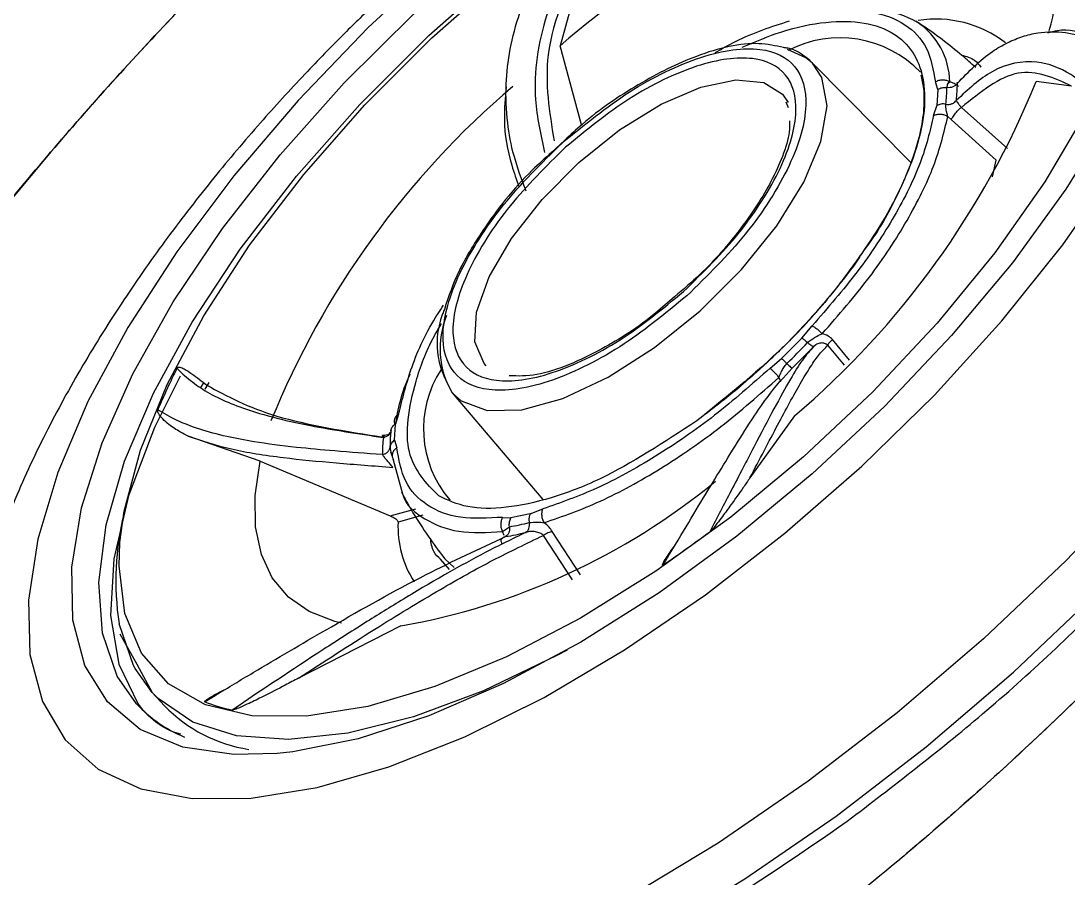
# Model space of a CAD drawing. Extents: x 956 to 1028, y 499 to 635.
# Drawn here: x 1009.71 to 1010.784, y 525.699 to 526.579 of the extents above; entities that cross this region are included whole.
import ezdxf

# ---------------------------------------------------------------- set-up
doc = ezdxf.new("R2010")
doc.units = 0
doc.header["$MEASUREMENT"] = 0
for name, color, linetype in [('1', 4, 'Continuous'), ('BDIM_CYAN', 4, 'Continuous'), ('DIM', 3, 'Continuous')]:
    doc.layers.add(name, color=color, linetype=linetype)

# ---------------------------------------------------------------- blocks, each defined once
blk = doc.blocks.new('MINI 2IN')
at = {"layer": 'BDIM_CYAN', "color": 3}
for p, q in [((-0.0102, -0.3457), (0.0663, -0.3294)), ((-0.0906, -0.3502), (-0.0918, -0.3775)), ((-0.0832, -0.3498), (-0.0843, -0.3764)), ((0.262, -0.3725), (0.2534, -0.4249)), ((0.2715, -0.3743), (0.2628, -0.428)), ((-0.072, -0.3856), (-0.0749, -0.3851)), ((-0.0239, -0.3809), (-0.0251, -0.3857)), ((-0.3256, -0.391), (-0.34, -0.4011)), ((-0.4483, -0.4052), (-0.4245, -0.4331)), ((-0.3566, -0.4019), (-0.3566, -0.402)), ((-0.3499, -0.465), (-0.3566, -0.402)), ((-0.34, -0.4011), (-0.3336, -0.4624)), ((-0.0695, -0.3996), (-0.0858, -0.402)), ((-0.0695, -0.3996), (-0.0401, -0.3981)), ((-0.0248, -0.3988), (-0.0401, -0.3981)), ((0.2578, -0.4536), (0.245, -0.4487)), ((-0.2735, -0.4586), (-0.2673, -0.6014)), ((0.2337, -0.5991), (0.2386, -0.4558)), ((0.2578, -0.4536), (0.2753, -0.4638)), ((0.2911, -0.4591), (0.2826, -0.4581)), ((0.2927, -0.455), (0.2911, -0.4591)), ((0.2956, -0.4541), (0.2957, -0.4542)), ((0.4336, -0.4577), (0.5473, -0.4884)), ((-0.3336, -0.4624), (-0.3333, -0.4675)), ((0.2813, -0.4699), (0.2753, -0.4638)), ((0.3576, -0.467), (0.3573, -0.4809)), ((-0.3443, -0.495), (-0.3324, -0.4833)), ((-0.3232, -0.478), (-0.3324, -0.4833)), ((-0.3443, -0.495), (-0.3478, -0.5023)), ((0.3404, -0.5266), (0.364, -0.5383)), ((0.3657, -0.5486), (0.3412, -0.5362)), ((0.3246, -0.5891), (0.3411, -0.5568)), ((0.4268, -0.6799), (0.3657, -0.5486)), ((0.6682, -0.5784), (0.6681, -0.5597)), ((0.6605, -0.6105), (0.6682, -0.5786)), ((0.6682, -0.5784), (0.6648, -0.6085)), ((-0.2203, -0.5904), (-0.2183, -0.5843)), ((0.3103, -0.603), (0.3138, -0.5958)), ((0.3227, -0.5931), (0.3211, -0.5965)), ((0.3228, -0.5931), (0.3221, -0.5934)), ((0.3103, -0.603), (0.2984, -0.6147)), ((0.6523, -0.6452), (0.6605, -0.6105)), ((0.2891, -0.62), (0.2984, -0.6147)), ((0.4268, -0.6799), (0.4641, -0.7484)), ((-0.0495, -0.7137), (-0.0876, -0.7884)), ((-0.0262, -0.7136), (-0.0078, -0.7134)), ((0.4114, -0.7751), (0.419, -0.7728)), ((0.421, -0.7765), (0.4154, -0.7783)), ((-0.1754, -0.8441), (-0.0876, -0.7884))]:
    blk.add_line(p, q, dxfattribs=at)
at = {"layer": 'BDIM_CYAN', "color": 3, "flags": 128}
for points in [[(0.2342, -0.0129), (0.118, -0.0035), (0, 0), (-0.1183, -0.0026), (-0.2352, -0.0111), (-0.349, -0.0256), (-0.4581, -0.0457), (-0.5611, -0.0713), (-0.6565, -0.1018), (-0.7428, -0.137), (-0.819, -0.1763), (-0.8743, -0.212)], [(0.9804, -0.4477), (0.9816, -0.4211), (0.9731, -0.3703), (0.9508, -0.3203), (0.9148, -0.2719), (0.8658, -0.2257), (0.8044, -0.1824), (0.7314, -0.1426), (0.6479, -0.1067), (0.5551, -0.0755), (0.4543, -0.0492), (0.3468, -0.0282), (0.2342, -0.0129)], [(-0.9763, -0.5737), (-0.986, -0.5543), (-1.0013, -0.5045), (-1.0027, -0.4542), (-0.9902, -0.4042), (-0.9642, -0.355), (-0.9248, -0.3075), (-0.8727, -0.2623), (-0.8086, -0.22), (-0.7334, -0.1812), (-0.6481, -0.1465), (-0.554, -0.1163), (-0.4523, -0.0911), (-0.3445, -0.0713), (-0.2322, -0.057), (-0.1168, -0.0485), (0, -0.046), (0.1165, -0.0494), (0.2311, -0.0587)], [(0.2311, -0.0587), (0.3423, -0.0738), (0.4484, -0.0945), (0.548, -0.1205), (0.6396, -0.1514), (0.722, -0.1867), (0.794, -0.2261), (0.8547, -0.2688), (0.9031, -0.3144), (0.9386, -0.3622), (0.9606, -0.4115), (0.969, -0.4617), (0.9634, -0.5119), (0.9442, -0.5616), (0.9406, -0.568)], [(0.1808, -0.2711), (0.0779, -0.2631), (-0.0267, -0.261), (-0.1311, -0.265), (-0.2335, -0.2749), (-0.332, -0.2906), (-0.4249, -0.3118)], [(-0.0592, -0.9356), (0.0455, -0.9346), (0.1491, -0.9276), (0.2498, -0.9148), (0.3457, -0.8963), (0.4351, -0.8725), (0.5165, -0.8438), (0.5883, -0.8107), (0.6494, -0.7739), (0.6986, -0.7339), (0.735, -0.6915), (0.7579, -0.6474), (0.7671, -0.6025), (0.7623, -0.5574), (0.7435, -0.5132), (0.7112, -0.4704), (0.666, -0.4299), (0.6085, -0.3925), (0.5399, -0.3587), (0.4613, -0.3291), (0.3742, -0.3044), (0.2801, -0.285), (0.1808, -0.2711)], [(-0.5787, -0.4062), (-0.5335, -0.3843), (-0.4575, -0.3552), (-0.373, -0.3309), (-0.2816, -0.3118), (-0.185, -0.2984), (-0.0851, -0.2909), (0.0161, -0.2895), (0.1166, -0.2941), (0.2146, -0.3047), (0.308, -0.3211), (0.3952, -0.3429), (0.4743, -0.3698), (0.5439, -0.4012), (0.6025, -0.4365), (0.6154, -0.4459)], [(-0.4416, -0.3754), (-0.362, -0.3509), (-0.275, -0.3315), (-0.1825, -0.3178), (-0.0865, -0.31), (0.011, -0.3083), (0.1079, -0.3128), (0.2021, -0.3233), (0.2917, -0.3395), (0.3747, -0.3613), (0.4494, -0.388), (0.5141, -0.4192), (0.5676, -0.4541), (0.6085, -0.492), (0.6362, -0.5322), (0.6499, -0.5737), (0.6494, -0.6157), (0.6347, -0.6573), (0.6061, -0.6975), (0.5892, -0.7147)], [(0.324, -0.3246), (0.3355, -0.3274), (0.4155, -0.3513), (0.4867, -0.3798), (0.5477, -0.4125), (0.5972, -0.4486), (0.6342, -0.4874), (0.6579, -0.5281), (0.6679, -0.5699), (0.6682, -0.5784)], [(0.6154, -0.4459), (0.6491, -0.475), (0.6827, -0.516), (0.7028, -0.5586), (0.7088, -0.6021), (0.7007, -0.6455), (0.6786, -0.6881), (0.643, -0.729), (0.5946, -0.7675), (0.5342, -0.8027), (0.4632, -0.834), (0.3827, -0.8608), (0.2946, -0.8825), (0.2003, -0.8988), (0.1018, -0.9092), (0.0011, -0.9137), (-0.1001, -0.9121), (-0.1996, -0.9045)], [(0.3535, -0.4838), (0.3538, -0.4784), (0.3527, -0.4651)], [(0.2337, -0.5991), (0.2325, -0.587), (0.2194, -0.5616), (0.1926, -0.5385), (0.1535, -0.5188), (0.1046, -0.5037), (0.0486, -0.4942), (-0.0111, -0.4907), (-0.0712, -0.4934), (-0.1282, -0.5023), (-0.1786, -0.5168), (-0.2197, -0.536), (-0.249, -0.5589), (-0.2647, -0.584), (-0.2673, -0.6014)], [(0.4765, -0.5006), (0.4806, -0.5066), (0.4932, -0.5316), (0.499, -0.5571), (0.498, -0.5827), (0.4901, -0.6081), (0.4755, -0.633), (0.4543, -0.6571), (0.4268, -0.6799)], [(0.4288, -0.7997), (0.4836, -0.7781), (0.5505, -0.7442), (0.6052, -0.7065), (0.6468, -0.6659), (0.6742, -0.6231), (0.6869, -0.5792), (0.6875, -0.5719)], [(0.6879, -0.5806), (0.6835, -0.6151), (0.6651, -0.6577), (0.6329, -0.6988), (0.5875, -0.7376), (0.5298, -0.7732), (0.4609, -0.805), (0.3823, -0.8323), (0.2956, -0.8545), (0.2025, -0.8713), (0.105, -0.8821), (0.0049, -0.8869), (-0.0955, -0.8856), (-0.1944, -0.8781), (-0.2896, -0.8646), (-0.3793, -0.8453), (-0.4616, -0.8208), (-0.5349, -0.7914), (-0.5976, -0.7578), (-0.6485, -0.7207), (-0.6866, -0.6808), (-0.711, -0.6389), (-0.7212, -0.5959), (-0.7216, -0.5871)], [(-0.223, -0.5985), (-0.223, -0.597), (-0.2215, -0.5882)], [(-0.2673, -0.6014), (-0.2661, -0.61), (-0.2578, -0.6288)], [(0.1894, -0.5965), (0.1894, -0.5995), (0.1812, -0.6224), (0.1595, -0.6437), (0.1257, -0.6619), (0.0823, -0.6757), (0.0321, -0.6843), (-0.0214, -0.687), (-0.0746, -0.6837), (-0.1239, -0.6745), (-0.1659, -0.6601), (-0.1977, -0.6416), (-0.2171, -0.62), (-0.223, -0.5985)], [(0.6648, -0.6085), (0.6639, -0.612), (0.6461, -0.6534)], [(0.5892, -0.7147), (0.5643, -0.7356), (0.51, -0.7707), (0.4446, -0.8021), (0.3693, -0.8291), (0.2858, -0.8511), (0.1958, -0.8677), (0.1013, -0.8784), (0.0043, -0.8832), (-0.0932, -0.8818), (-0.189, -0.8743)]]:
    blk.add_lwpolyline(points, dxfattribs=at)
at = {"layer": 'BDIM_CYAN', "color": 3}
for centre, radius, start, end in [((-0.0007, -1.7166), 1.4069, 82.1214, 84.5063), ((-0.0392, -1.2344), 0.8891, 88.1322, 115.6833), ((0.0602, -1.0495), 0.6998, 57.7508, 87.181), ((-0.0142, -1.2357), 0.8525, 91.838, 93.9301), ((-0.0142, -1.216), 0.8256, 91.838, 93.9301), ((0.1386, -0.6837), 0.2677, 57.4654, 61.8992), ((0.1437, -0.6862), 0.2764, 57.4654, 61.8992), ((-0.4109, -0.5678), 0.1202, 119.306, 225.4849), ((0.5164, -0.5645), 0.1518, 1.8135, 39.1893), ((-0.2482, -0.5914), 0.1561, 131.136, 137.6268), ((-0.2409, -0.5919), 0.1511, 131.136, 137.6268), ((0.2916, -0.4655), 0.1027, 314.8561, 350.7483), ((-0.313, -0.4633), 0.1167, 190.1277, 236.7176), ((-0.3028, -0.542), 0.0746, 138.5277, 194.1301), ((0.477, -0.6117), 0.1753, 25.9015, 35.466), ((-0.2287, -0.517), 0.1144, 181.5651, 255.5203), ((0.1975, -0.5164), 0.112, 284.8336, 358.1142), ((0.5471, -0.5823), 0.1408, 0.716, 25.1961), ((-0.2627, -0.5213), 0.119, 199.0793, 238.3342), ((0.1467, -0.5816), 0.0888, 295.3042, 348.6126), ((0.2102, -0.5022), 0.1465, 312.8315, 317.6849), ((0.2141, -0.4953), 0.1561, 311.1369, 317.6263), ((0.198, -0.4893), 0.1642, 311.2498, 312.894), ((0.3995, -0.4895), 0.2961, 304.0794, 326.3967), ((-0.0787, -0.0343), 0.7541, 240.5589, 269.3221), ((0.0054, 0.0984), 0.8891, 268.1322, 295.6833), ((0.1644, -0.1307), 0.7257, 291.1104, 294.819)]:
    blk.add_arc(centre, radius, start, end, dxfattribs=at)
for points, knots in [([(0.2291, -0.0014), (0.1705, 0.0035), (0.0498, 0.0137), (-0.1076, 0.0106), (-0.235, 0.0007), (-0.3634, -0.0154), (-0.5171, -0.046), (-0.6528, -0.0897), (-0.7475, -0.1305), (-0.788, -0.1531), (-0.8083, -0.1644)], [0, 0, 0, 0, 0.1532463, 0.3156719, 0.4003608, 0.4850674, 0.6578359, 0.8306045, 0.9152934, 1, 1, 1, 1]), ([(0.7121, -0.1268), (0.7106, -0.1259), (0.6898, -0.1137), (0.6376, -0.0943), (0.5388, -0.0591), (0.4034, -0.0247), (0.2861, -0.009), (0.2291, -0.0014)], [0, 0, 0, 0, 0.01298, 0.185306, 0.357668, 0.688173, 1, 1, 1, 1]), ([(-0.0726, -0.3852), (-0.067, -0.3846), (-0.0561, -0.3835), (-0.032, -0.3765), (-0.0003, -0.3656), (0.0409, -0.3505), (0.0863, -0.3337), (0.1189, -0.3217), (0.134, -0.3161)], [0, 0, 0, 0, 0.154219, 0.301464, 0.47799, 0.661716, 0.843633, 1, 1, 1, 1]), ([(0.0663, -0.3294), (0.0702, -0.3285), (0.0807, -0.326), (0.0966, -0.3225), (0.1117, -0.3193), (0.1228, -0.3174), (0.1296, -0.316), (0.1336, -0.3161), (0.134, -0.3161)], [0, 0, 0, 0, 0.191782, 0.518998, 0.728969, 0.85611, 0.98384, 1, 1, 1, 1]), ([(0.0663, -0.3294), (0.0464, -0.3367), (0.0069, -0.3511), (-0.0317, -0.3648), (-0.0567, -0.3722), (-0.0725, -0.3759), (-0.0804, -0.3762), (-0.0843, -0.3764)], [0, 0, 0, 0, 0.284599, 0.565427, 0.713522, 0.857932, 1, 1, 1, 1]), ([(0.1922, -0.323), (0.1914, -0.3232), (0.1894, -0.3238), (0.1832, -0.3257), (0.1641, -0.3315), (0.1216, -0.3444), (0.0583, -0.3631), (-0.0027, -0.3802), (-0.0294, -0.3826), (-0.0415, -0.3836)], [0, 0, 0, 0, 0.007324, 0.019564, 0.058649, 0.192116, 0.441769, 0.746986, 1, 1, 1, 1]), ([(0.1922, -0.323), (0.1923, -0.323), (0.1925, -0.323), (0.1928, -0.3231), (0.193, -0.3232), (0.193, -0.3234), (0.1927, -0.3238), (0.1904, -0.3249), (0.183, -0.327), (0.1757, -0.3285), (0.1708, -0.3295)], [0, 0, 0, 0, 0.011819, 0.023754, 0.034559, 0.046367, 0.066558, 0.129614, 0.419573, 1, 1, 1, 1]), ([(-0.4593, -0.3835), (-0.4593, -0.3839), (-0.4593, -0.385), (-0.4593, -0.3884), (-0.4588, -0.3988), (-0.4552, -0.4212), (-0.4395, -0.4514), (-0.4035, -0.4743), (-0.3673, -0.474), (-0.3508, -0.4739)], [0, 0, 0, 0, 0.007325, 0.019566, 0.05865, 0.192116, 0.441769, 0.746986, 1, 1, 1, 1]), ([(-0.0918, -0.3775), (-0.0909, -0.3775), (-0.0892, -0.3775), (-0.087, -0.3773), (-0.0852, -0.3769), (-0.0846, -0.3766), (-0.0843, -0.3764)], [0, 0, 0, 0, 0.245337, 0.5, 0.754663, 1, 1, 1, 1]), ([(-0.0918, -0.3775), (-0.0917, -0.3794), (-0.0915, -0.3836), (-0.0893, -0.3871), (-0.0881, -0.389)], [0, 0, 0, 0, 0.459104, 1, 1, 1, 1]), ([(-0.0843, -0.3764), (-0.0842, -0.3771), (-0.0841, -0.3784), (-0.083, -0.3807), (-0.0807, -0.3832), (-0.0769, -0.385), (-0.074, -0.3852), (-0.0726, -0.3852)], [0, 0, 0, 0, 0.111418, 0.230072, 0.482003, 0.743082, 1, 1, 1, 1]), ([(-0.0251, -0.3857), (-0.0271, -0.3866), (-0.0305, -0.3882), (-0.0357, -0.3903), (-0.039, -0.3906), (-0.0407, -0.3907)], [0, 0, 0, 0, 0.40286, 0.687897, 1, 1, 1, 1]), ([(0.2535, -0.4372), (0.235, -0.4293), (0.1979, -0.4135), (0.1287, -0.3972), (0.0535, -0.3868), (0.0011, -0.3861), (-0.0251, -0.3857)], [0, 0, 0, 0, 0.25, 0.5, 0.75, 1, 1, 1, 1]), ([(-0.0881, -0.389), (-0.1135, -0.392), (-0.1642, -0.398), (-0.2321, -0.4158), (-0.2912, -0.4387), (-0.3192, -0.4579), (-0.3333, -0.4675)], [0, 0, 0, 0, 0.25, 0.5, 0.75, 1, 1, 1, 1]), ([(-0.0708, -0.3923), (-0.0738, -0.3921), (-0.0798, -0.3919), (-0.0853, -0.3899), (-0.0881, -0.389)], [0, 0, 0, 0, 0.490746, 1, 1, 1, 1]), ([(-0.3635, -0.4862), (-0.3802, -0.4872), (-0.4037, -0.4886), (-0.4297, -0.4827), (-0.4455, -0.477), (-0.4637, -0.4671), (-0.4815, -0.451), (-0.4957, -0.4281), (-0.5004, -0.4103), (-0.5026, -0.4018)], [0, 0, 0, 0, 0.229238, 0.322198, 0.414546, 0.50635, 0.67863, 0.847274, 1, 1, 1, 1]), ([(-0.4483, -0.4052), (-0.4405, -0.4235), (-0.4248, -0.4606), (-0.375, -0.4635), (-0.3499, -0.465)], [0, 0, 0, 0, 0.495173, 1, 1, 1, 1]), ([(-0.3232, -0.478), (-0.3098, -0.4688), (-0.2826, -0.4502), (-0.2253, -0.4279), (-0.1592, -0.4107), (-0.1101, -0.4049), (-0.0858, -0.402)], [0, 0, 0, 0, 0.2470114, 0.5, 0.7529886, 1, 1, 1, 1]), ([(-0.1734, -0.4228), (-0.1571, -0.4193), (-0.1206, -0.4113), (-0.0387, -0.403), (0.0255, -0.4068), (0.0673, -0.4093)], [0, 0, 0, 0, 0.220848, 0.4935038, 1, 1, 1, 1]), ([(-0.1734, -0.4227), (-0.1716, -0.4222), (-0.1576, -0.4184), (-0.1319, -0.4142), (-0.1007, -0.4098), (-0.0771, -0.4076), (-0.06, -0.4064), (-0.0477, -0.4058), (-0.0341, -0.4053), (-0.0245, -0.4052), (-0.0177, -0.4051)], [0, 0, 0, 0, 0.040062, 0.30443, 0.501937, 0.645566, 0.748575, 0.821934, 0.873992, 1, 1, 1, 1]), ([(-0.0248, -0.3988), (0.0002, -0.3992), (0.051, -0.3998), (0.1241, -0.4099), (0.1914, -0.4258), (0.2272, -0.4411), (0.245, -0.4487)], [0, 0, 0, 0, 0.247011, 0.5, 0.752989, 1, 1, 1, 1]), ([(-0.0177, -0.4051), (-0.0096, -0.4052), (0.0058, -0.4053), (0.0309, -0.4063), (0.0477, -0.4077), (0.0572, -0.4086)], [0, 0, 0, 0, 0.321146, 0.61203, 1, 1, 1, 1]), ([(0.0673, -0.4093), (0.1069, -0.4156), (0.1678, -0.4252), (0.2328, -0.4508), (0.2735, -0.4745), (0.3029, -0.5014), (0.3111, -0.5207), (0.3151, -0.5302)], [0, 0, 0, 0, 0.3148498, 0.4843389, 0.6574249, 0.8305108, 1, 1, 1, 1]), ([(-0.2249, -0.662), (-0.2387, -0.6572), (-0.2702, -0.646), (-0.3075, -0.6235), (-0.3363, -0.5967), (-0.3557, -0.5599), (-0.3486, -0.5132), (-0.3021, -0.4705), (-0.2428, -0.4426), (-0.2032, -0.4286), (-0.1778, -0.4237), (-0.1734, -0.4228)], [0, 0, 0, 0, 0.081146, 0.185521, 0.289897, 0.392103, 0.581966, 0.771829, 0.874035, 0.978411, 1, 1, 1, 1]), ([(-0.3414, -0.5176), (-0.3392, -0.5136), (-0.334, -0.5042), (-0.3191, -0.488), (-0.2957, -0.4697), (-0.2618, -0.4509), (-0.2195, -0.4342), (-0.1873, -0.4262), (-0.1734, -0.4227)], [0, 0, 0, 0, 0.112803, 0.270618, 0.415988, 0.619279, 0.835157, 1, 1, 1, 1]), ([(0.2534, -0.4249), (0.2531, -0.4267), (0.2524, -0.4307), (0.2531, -0.435), (0.2535, -0.4372)], [0, 0, 0, 0, 0.459354, 1, 1, 1, 1]), ([(0.2534, -0.4249), (0.254, -0.4252), (0.2552, -0.426), (0.2577, -0.4269), (0.2603, -0.4276), (0.262, -0.4278), (0.2628, -0.428)], [0, 0, 0, 0, 0.245337, 0.5, 0.754663, 1, 1, 1, 1]), ([(0.5473, -0.4884), (0.5168, -0.4835), (0.4609, -0.4744), (0.3832, -0.4595), (0.3183, -0.4447), (0.2811, -0.4335), (0.2628, -0.428)], [0, 0, 0, 0, 0.317509, 0.5834805, 0.7948327, 1, 1, 1, 1]), ([(0.2628, -0.428), (0.2629, -0.4286), (0.263, -0.43), (0.2641, -0.4329), (0.2663, -0.4364), (0.2698, -0.4401), (0.2725, -0.4416), (0.2739, -0.4424)], [0, 0, 0, 0, 0.111469, 0.230184, 0.482261, 0.743373, 1, 1, 1, 1]), ([(-0.4977, -0.4304), (-0.4917, -0.4405), (-0.484, -0.4534), (-0.4697, -0.4605), (-0.4666, -0.4621)], [0, 0, 0, 0, 0.785149, 1, 1, 1, 1]), ([(0.2647, -0.4476), (0.2625, -0.446), (0.2586, -0.4432), (0.2551, -0.439), (0.2535, -0.4372)], [0, 0, 0, 0, 0.571403, 1, 1, 1, 1]), ([(0.2739, -0.4424), (0.2887, -0.4467), (0.3172, -0.4551), (0.364, -0.4662), (0.4111, -0.476), (0.4602, -0.485), (0.5307, -0.4969), (0.583, -0.5046), (0.6198, -0.51)], [0, 0, 0, 0, 0.135552, 0.260798, 0.405842, 0.535564, 0.673856, 1, 1, 1, 1]), ([(0.2923, -0.4532), (0.2932, -0.4536), (0.2949, -0.4543), (0.2971, -0.4543), (0.2984, -0.4537), (0.2991, -0.4529), (0.2996, -0.4518), (0.2997, -0.451), (0.2998, -0.4506)], [0, 0, 0, 0, 0.277554, 0.532524, 0.651828, 0.767234, 0.882133, 1, 1, 1, 1]), ([(0.2826, -0.4581), (0.2833, -0.4572), (0.2847, -0.4554), (0.2874, -0.4537), (0.29, -0.4529), (0.2916, -0.4531), (0.2923, -0.4532)], [0, 0, 0, 0, 0.266689, 0.531115, 0.778754, 1, 1, 1, 1]), ([(0.3411, -0.5568), (0.3412, -0.5566), (0.347, -0.5453), (0.3427, -0.5222), (0.3279, -0.489), (0.3034, -0.469), (0.2911, -0.4591)], [0, 0, 0, 0, 0.0073413, 0.3382277, 0.6691139, 1, 1, 1, 1]), ([(0.6347, -0.5351), (0.6339, -0.535), (0.6319, -0.5346), (0.6257, -0.5334), (0.6061, -0.5296), (0.56, -0.5205), (0.481, -0.5039), (0.384, -0.4819), (0.3209, -0.4621), (0.2923, -0.4532)], [0, 0, 0, 0, 0.007325, 0.019566, 0.058651, 0.192116, 0.441769, 0.746986, 1, 1, 1, 1]), ([(-0.3508, -0.4739), (-0.3507, -0.4735), (-0.3504, -0.4727), (-0.3501, -0.4709), (-0.35, -0.4692), (-0.3499, -0.4678), (-0.3499, -0.4663), (-0.3499, -0.4654), (-0.3499, -0.465)], [0, 0, 0, 0, 0.277558, 0.532524, 0.651825, 0.767232, 0.882131, 1, 1, 1, 1]), ([(-0.3336, -0.4624), (-0.334, -0.4626), (-0.3349, -0.4631), (-0.3367, -0.4637), (-0.339, -0.4643), (-0.3416, -0.4648), (-0.3442, -0.4651), (-0.3465, -0.4652), (-0.3485, -0.4652), (-0.3494, -0.465), (-0.3499, -0.465)], [0, 0, 0, 0, 0.112211, 0.235183, 0.366441, 0.502102, 0.637431, 0.767756, 0.88937, 1, 1, 1, 1]), ([(-0.3333, -0.4675), (-0.3338, -0.4684), (-0.3345, -0.4695), (-0.3355, -0.4716), (-0.3367, -0.4737), (-0.3384, -0.4762), (-0.3397, -0.4775), (-0.3403, -0.4781)], [0, 0, 0, 0, 0.224307, 0.303573, 0.473827, 0.745729, 1, 1, 1, 1]), ([(0.2813, -0.4699), (0.293, -0.4794), (0.3166, -0.4986), (0.3324, -0.531), (0.3335, -0.5641), (0.3203, -0.5853), (0.3138, -0.5958)], [0, 0, 0, 0, 0.247011, 0.5, 0.752989, 1, 1, 1, 1]), ([(-0.386, -0.5047), (-0.3888, -0.5004), (-0.3936, -0.493), (-0.3927, -0.4854), (-0.3923, -0.4823)], [0, 0, 0, 0, 0.583848, 1, 1, 1, 1]), ([(-0.3622, -0.4829), (-0.3618, -0.4847), (-0.361, -0.4886), (-0.3595, -0.4912), (-0.3587, -0.4926)], [0, 0, 0, 0, 0.459352, 1, 1, 1, 1]), ([(-0.3403, -0.4781), (-0.3411, -0.4772), (-0.3426, -0.4755), (-0.3455, -0.474), (-0.3484, -0.4734), (-0.3501, -0.4737), (-0.3508, -0.4739)], [0, 0, 0, 0, 0.266689, 0.531115, 0.778754, 1, 1, 1, 1]), ([(-0.3403, -0.4781), (-0.3398, -0.4788), (-0.3387, -0.4801), (-0.3367, -0.4816), (-0.3345, -0.4828), (-0.3331, -0.4831), (-0.3324, -0.4833)], [0, 0, 0, 0, 0.257259, 0.51339, 0.762603, 1, 1, 1, 1]), ([(0.3408, -0.5586), (0.3424, -0.552), (0.3487, -0.5267), (0.3516, -0.501), (0.3537, -0.4821)], [0, 0, 0, 0, 0.260465, 1, 1, 1, 1]), ([(0.3573, -0.4809), (0.3576, -0.4843), (0.3584, -0.4922), (0.3533, -0.4997), (0.3505, -0.5039)], [0, 0, 0, 0, 0.446283, 1, 1, 1, 1]), ([(-0.3883, -0.4855), (-0.3876, -0.4917), (-0.3851, -0.515), (-0.3804, -0.5408), (-0.3753, -0.5598), (-0.3747, -0.5619)], [0, 0, 0, 0, 0.242973, 0.91555, 1, 1, 1, 1]), ([(-0.3639, -0.4862), (-0.3639, -0.4865), (-0.3637, -0.4872), (-0.3636, -0.4866), (-0.3635, -0.4862)], [0, 0, 0, 0, 0.436642, 1, 1, 1, 1]), ([(-0.3525, -0.4901), (-0.3538, -0.491), (-0.3559, -0.4927), (-0.3579, -0.4926), (-0.3587, -0.4926)], [0, 0, 0, 0, 0.571404, 1, 1, 1, 1]), ([(0.5473, -0.4884), (0.5522, -0.4897), (0.5657, -0.4932), (0.5841, -0.4981), (0.6003, -0.5028), (0.6099, -0.5058), (0.6154, -0.5077), (0.6181, -0.5089), (0.6194, -0.5096), (0.6197, -0.5099), (0.6198, -0.51)], [0, 0, 0, 0, 0.191797, 0.519572, 0.729704, 0.856737, 0.930022, 0.970712, 0.992634, 1, 1, 1, 1]), ([(-0.3153, -0.6282), (-0.327, -0.6187), (-0.3506, -0.5994), (-0.3664, -0.567), (-0.3675, -0.5339), (-0.3543, -0.5127), (-0.3478, -0.5023)], [0, 0, 0, 0, 0.247012, 0.5, 0.752988, 1, 1, 1, 1]), ([(-0.022, -0.7133), (-0.0515, -0.7117), (-0.0968, -0.7094), (-0.1508, -0.6965), (-0.1876, -0.6832), (-0.2173, -0.6668), (-0.2444, -0.6431), (-0.2571, -0.6108), (-0.241, -0.5786), (-0.2114, -0.5552), (-0.1801, -0.5392), (-0.1419, -0.5264), (-0.0865, -0.5141), (-0.041, -0.5123), (-0.0114, -0.5112)], [0, 0, 0, 0, 0.119728, 0.18418, 0.25, 0.31582, 0.380272, 0.5, 0.619728, 0.68418, 0.75, 0.81582, 0.880272, 1, 1, 1, 1]), ([(-0.0114, -0.5112), (0.018, -0.5127), (0.0633, -0.515), (0.1174, -0.528), (0.1542, -0.5412), (0.1839, -0.5576), (0.211, -0.5813), (0.2237, -0.6136), (0.2076, -0.6458), (0.178, -0.6692), (0.1467, -0.6852), (0.1084, -0.698), (0.0531, -0.7103), (0.0076, -0.7121), (-0.022, -0.7133)], [0, 0, 0, 0, 0.119728, 0.18418, 0.25, 0.31582, 0.380272, 0.5, 0.619728, 0.68418, 0.75, 0.81582, 0.880272, 1, 1, 1, 1]), ([(-0.0117, -0.5167), (-0.0397, -0.5178), (-0.0827, -0.5195), (-0.135, -0.5311), (-0.1712, -0.5432), (-0.2008, -0.5584), (-0.2288, -0.5804), (-0.244, -0.6109), (-0.232, -0.6414), (-0.2063, -0.6638), (-0.1783, -0.6793), (-0.1435, -0.6919), (-0.0924, -0.7041), (-0.0496, -0.7063), (-0.0217, -0.7077)], [0, 0, 0, 0, 0.119728, 0.18418, 0.25, 0.31582, 0.380272, 0.5, 0.619728, 0.68418, 0.75, 0.81582, 0.880272, 1, 1, 1, 1]), ([(-0.2101, -0.5735), (-0.2077, -0.5707), (-0.2011, -0.563), (-0.1818, -0.5515), (-0.1488, -0.5369), (-0.1001, -0.5242), (-0.0459, -0.5174), (-0.0132, -0.5186), (-0.0015, -0.519)], [0, 0, 0, 0, 0.091323, 0.249204, 0.391299, 0.637461, 0.870614, 1, 1, 1, 1]), ([(-0.0217, -0.7077), (0.0063, -0.7066), (0.0493, -0.7049), (0.1016, -0.6933), (0.1378, -0.6812), (0.1674, -0.6661), (0.1954, -0.644), (0.2106, -0.6136), (0.1986, -0.583), (0.1729, -0.5606), (0.1449, -0.5451), (0.11, -0.5325), (0.059, -0.5203), (0.0161, -0.5181), (-0.0117, -0.5167)], [0, 0, 0, 0, 0.119728, 0.18418, 0.25, 0.31582, 0.380272, 0.5, 0.619728, 0.68418, 0.75, 0.81582, 0.880272, 1, 1, 1, 1]), ([(-0.0015, -0.519), (0.007, -0.5191), (0.0392, -0.5191), (0.0838, -0.5272), (0.1275, -0.54), (0.1596, -0.5546), (0.1722, -0.5666), (0.1786, -0.5728)], [0, 0, 0, 0, 0.1035, 0.392673, 0.575575, 0.782789, 1, 1, 1, 1]), ([(0.3095, -0.52), (0.3096, -0.5204), (0.3097, -0.5209), (0.3093, -0.5193), (0.3093, -0.5192)], [0, 0, 0, 0, 0.923749, 1, 1, 1, 1]), ([(0.3151, -0.5302), (0.3158, -0.5484), (0.3171, -0.5849), (0.2668, -0.627), (0.2218, -0.6507), (0.1986, -0.6579), (0.1939, -0.6593)], [0, 0, 0, 0, 0.373476, 0.746951, 0.948, 1, 1, 1, 1]), ([(0.6347, -0.5351), (0.6347, -0.5352), (0.6348, -0.5353), (0.6347, -0.5354), (0.6345, -0.5355), (0.6341, -0.5356), (0.6331, -0.5356), (0.6292, -0.5352), (0.6213, -0.5336), (0.6144, -0.5316), (0.6102, -0.5303)], [0, 0, 0, 0, 0.013705, 0.027544, 0.040073, 0.053766, 0.077179, 0.150296, 0.486525, 1, 1, 1, 1]), ([(0.6752, -0.5269), (0.6752, -0.5269), (0.6872, -0.5444), (0.6875, -0.5625), (0.6879, -0.5807)], [0, 0, 0, 0, 0.000935, 1, 1, 1, 1]), ([(0.3657, -0.5486), (0.3651, -0.5472), (0.3637, -0.5444), (0.3632, -0.541), (0.3635, -0.5391), (0.3639, -0.5385), (0.364, -0.5383)], [0, 0, 0, 0, 0.355757, 0.72292, 0.91627, 1, 1, 1, 1]), ([(-0.0151, -0.9487), (-0.0112, -0.9486), (0.0015, -0.9486), (0.0291, -0.9481), (0.0722, -0.9466), (0.1291, -0.9431), (0.1956, -0.9368), (0.2681, -0.9272), (0.3438, -0.9139), (0.4203, -0.8967), (0.4966, -0.8752), (0.5719, -0.8492), (0.6457, -0.8179), (0.7173, -0.7807), (0.7856, -0.7366), (0.8488, -0.6853), (0.8998, -0.6304), (0.9277, -0.5913), (0.9382, -0.5722), (0.9392, -0.5704)], [0, 0, 0, 0, 0.009814, 0.031348, 0.068465, 0.116638, 0.173235, 0.235738, 0.302165, 0.371399, 0.442731, 0.516509, 0.592953, 0.672038, 0.753482, 0.837013, 0.922838, 0.992767, 1, 1, 1, 1]), ([(0.3185, -0.6008), (0.3197, -0.5989), (0.3218, -0.5957), (0.3238, -0.5911), (0.3246, -0.5891)], [0, 0, 0, 0, 0.571399, 1, 1, 1, 1]), ([(0.3301, -0.5835), (0.3301, -0.5842), (0.3301, -0.5856), (0.33, -0.5888), (0.3299, -0.5928), (0.3297, -0.5973), (0.3295, -0.5995), (0.3294, -0.6005)], [0, 0, 0, 0, 0.111467, 0.230181, 0.482258, 0.743371, 1, 1, 1, 1]), ([(0.4641, -0.7484), (0.4569, -0.7356), (0.4429, -0.7106), (0.4092, -0.6688), (0.3713, -0.627), (0.3436, -0.5978), (0.3301, -0.5835)], [0, 0, 0, 0, 0.280747, 0.545552, 0.776817, 1, 1, 1, 1]), ([(-0.2673, -0.6015), (-0.2664, -0.6112), (-0.2653, -0.6223), (-0.2571, -0.632), (-0.256, -0.6332)], [0, 0, 0, 0, 0.872722, 1, 1, 1, 1]), ([(0.1821, -0.6681), (0.1836, -0.6674), (0.2014, -0.6586), (0.2244, -0.6352), (0.2305, -0.6116), (0.2337, -0.5991)], [0, 0, 0, 0, 0.040731, 0.49375, 1, 1, 1, 1]), ([(0.3294, -0.6005), (0.3408, -0.6125), (0.3621, -0.635), (0.3922, -0.6677), (0.4163, -0.6961), (0.4364, -0.7228), (0.4512, -0.746), (0.4628, -0.7689), (0.4669, -0.7825), (0.469, -0.7894)], [0, 0, 0, 0, 0.154271, 0.288952, 0.454424, 0.575072, 0.714225, 0.852753, 1, 1, 1, 1]), ([(0.3063, -0.6128), (0.307, -0.6122), (0.3085, -0.6111), (0.3114, -0.6108), (0.3143, -0.6114), (0.316, -0.6124), (0.3168, -0.6129)], [0, 0, 0, 0, 0.2666892, 0.5311152, 0.7787539, 1, 1, 1, 1]), ([(0.3071, -0.6121), (0.3077, -0.6119), (0.3089, -0.6115), (0.3118, -0.6118), (0.3144, -0.6131), (0.3155, -0.6144), (0.3161, -0.6149)], [0, 0, 0, 0, 0.280799, 0.543416, 0.783777, 1, 1, 1, 1]), ([(0.4147, -0.7742), (0.4069, -0.7517), (0.3911, -0.7063), (0.3411, -0.6436), (0.3158, -0.6119)], [0, 0, 0, 0, 0.495173, 1, 1, 1, 1]), ([(0.3168, -0.6129), (0.3166, -0.6135), (0.3164, -0.6146), (0.3161, -0.615), (0.3159, -0.6147), (0.3158, -0.6141), (0.3158, -0.6132), (0.3158, -0.6124), (0.3158, -0.6119)], [0, 0, 0, 0, 0.277558, 0.532524, 0.651825, 0.767232, 0.882131, 1, 1, 1, 1]), ([(0.2891, -0.62), (0.2756, -0.6291), (0.2482, -0.6475), (0.2088, -0.6647), (0.1832, -0.671), (0.1798, -0.6718)], [0, 0, 0, 0, 0.45918, 0.929471, 1, 1, 1, 1]), ([(0.2529, -0.6426), (0.2533, -0.6424), (0.2731, -0.6345), (0.2863, -0.6242), (0.2992, -0.6142)], [0, 0, 0, 0, 0.02364, 1, 1, 1, 1]), ([(0.3063, -0.6128), (0.3057, -0.6132), (0.3046, -0.6141), (0.3026, -0.6148), (0.3005, -0.615), (0.2991, -0.6148), (0.2984, -0.6147)], [0, 0, 0, 0, 0.257259, 0.51339, 0.762603, 1, 1, 1, 1]), ([(0.4254, -0.7994), (0.4245, -0.7927), (0.422, -0.7735), (0.4057, -0.7328), (0.3698, -0.6777), (0.3333, -0.6331), (0.3168, -0.6129)], [0, 0, 0, 0, 0.141781, 0.406989, 0.731223, 1, 1, 1, 1]), ([(-0.256, -0.6332), (-0.2512, -0.64), (-0.2362, -0.6609), (-0.1899, -0.687), (-0.1227, -0.7059), (-0.0664, -0.7143), (-0.0341, -0.7137), (-0.0262, -0.7136)], [0, 0, 0, 0, 0.1421354, 0.4365014, 0.6862679, 0.9223757, 1, 1, 1, 1]), ([(-0.2007, -0.6765), (-0.2085, -0.6747), (-0.2384, -0.6679), (-0.2617, -0.6572), (-0.279, -0.6493)], [0, 0, 0, 0, 0.261456, 1, 1, 1, 1]), ([(-0.0078, -0.7134), (0.0013, -0.7135), (0.0381, -0.7138), (0.0909, -0.7044), (0.146, -0.6882), (0.17, -0.6749), (0.1821, -0.6681)], [0, 0, 0, 0, 0.123269, 0.501901, 0.746612, 1, 1, 1, 1]), ([(0.0385, -0.7015), (0.0337, -0.7135), (0.0245, -0.7365), (0.0049, -0.7682), (-0.0185, -0.7963), (-0.0472, -0.8213), (-0.0806, -0.8428), (-0.1206, -0.8616), (-0.1517, -0.8705), (-0.1676, -0.8751)], [0, 0, 0, 0, 0.136039, 0.261937, 0.40799, 0.540278, 0.678402, 0.83502, 1, 1, 1, 1]), ([(-0.2258, -0.8683), (-0.225, -0.8681), (-0.2229, -0.8677), (-0.2168, -0.8665), (-0.1976, -0.8622), (-0.1551, -0.8501), (-0.0921, -0.821), (-0.0352, -0.7759), (-0.0114, -0.7342), (-0.0022, -0.7181)], [0, 0, 0, 0, 0.007807, 0.020855, 0.062518, 0.204787, 0.470906, 0.796253, 1, 1, 1, 1]), ([(-0.0184, -0.7945), (-0.0101, -0.7868), (0.0099, -0.7686), (0.0288, -0.7392), (0.0379, -0.7167), (0.0409, -0.7093)], [0, 0, 0, 0, 0.3261122, 0.779373, 1, 1, 1, 1]), ([(-0.1754, -0.8441), (-0.1379, -0.8292), (-0.071, -0.8025), (-0.0338, -0.7456), (-0.0175, -0.7206)], [0, 0, 0, 0, 0.560193, 1, 1, 1, 1]), ([(0.4641, -0.7484), (0.4652, -0.7512), (0.4681, -0.7588), (0.4706, -0.769), (0.4717, -0.778), (0.4715, -0.7834), (0.471, -0.7865), (0.4702, -0.7882), (0.4696, -0.7891), (0.4691, -0.7894), (0.469, -0.7894)], [0, 0, 0, 0, 0.191801, 0.519634, 0.729787, 0.856818, 0.93009, 0.970764, 0.992671, 1, 1, 1, 1]), ([(0.4257, -0.8078), (0.4256, -0.8078), (0.4255, -0.8079), (0.4251, -0.8079), (0.4247, -0.8079), (0.4243, -0.8078), (0.4236, -0.8074), (0.422, -0.8056), (0.4191, -0.7979), (0.417, -0.7871), (0.4153, -0.7774), (0.4147, -0.7742)], [0, 0, 0, 0, 0.005501, 0.011055, 0.016084, 0.02158, 0.030977, 0.060324, 0.195274, 0.730604, 1, 1, 1, 1]), ([(0.4257, -0.8078), (0.4257, -0.8074), (0.4257, -0.8065), (0.4257, -0.8038), (0.4255, -0.8013), (0.4254, -0.7994)], [0, 0, 0, 0, 0.12489, 0.333597, 1, 1, 1, 1])]:
    blk.add_open_spline(points, degree=3, knots=knots, dxfattribs=at)
for points in [[(-0.0726, -0.3852), (-0.0724, -0.3853), (-0.0721, -0.3855), (-0.0717, -0.387), (-0.0712, -0.3893), (-0.0709, -0.3913), (-0.0708, -0.3923)], [(-0.0407, -0.3907), (-0.0408, -0.3897), (-0.0409, -0.3877), (-0.0411, -0.3854), (-0.0413, -0.3839), (-0.0414, -0.3837), (-0.0415, -0.3836)], [(-0.0248, -0.3988), (-0.0249, -0.3982), (-0.0249, -0.3968), (-0.025, -0.3935), (-0.0251, -0.3897), (-0.0251, -0.387), (-0.0251, -0.3857)], [(-0.0858, -0.402), (-0.0861, -0.4013), (-0.0866, -0.4), (-0.0873, -0.3967), (-0.0879, -0.3929), (-0.088, -0.3903), (-0.0881, -0.389)], [(-0.0695, -0.3996), (-0.0696, -0.3992), (-0.0699, -0.3984), (-0.0702, -0.3966), (-0.0706, -0.3946), (-0.0707, -0.393), (-0.0708, -0.3923)], [(-0.0407, -0.3907), (-0.0407, -0.3915), (-0.0406, -0.3931), (-0.0404, -0.3951), (-0.0403, -0.3969), (-0.0402, -0.3977), (-0.0401, -0.3981)], [(0.245, -0.4487), (0.2459, -0.4482), (0.2479, -0.4472), (0.2505, -0.4444), (0.2526, -0.441), (0.2532, -0.4385), (0.2535, -0.4372)], [(0.2578, -0.4536), (0.2585, -0.4533), (0.2598, -0.4528), (0.2616, -0.4514), (0.2633, -0.4497), (0.2642, -0.4483), (0.2647, -0.4476)], [(0.2739, -0.4424), (0.2731, -0.4423), (0.2715, -0.4422), (0.2689, -0.4432), (0.2665, -0.445), (0.2653, -0.4467), (0.2647, -0.4476)], [(0.2826, -0.4581), (0.2821, -0.4588), (0.2811, -0.4601), (0.2793, -0.4617), (0.2773, -0.4631), (0.2759, -0.4636), (0.2753, -0.4638)], [(0.2813, -0.4699), (0.2824, -0.4695), (0.2847, -0.4686), (0.2877, -0.466), (0.29, -0.4628), (0.2907, -0.4603), (0.2911, -0.4591)], [(-0.3232, -0.478), (-0.3243, -0.4776), (-0.3266, -0.4768), (-0.3297, -0.4743), (-0.3321, -0.4711), (-0.3329, -0.4687), (-0.3333, -0.4675)], [(-0.3635, -0.4862), (-0.3625, -0.486), (-0.3607, -0.4856), (-0.3576, -0.4863), (-0.3548, -0.4877), (-0.3533, -0.4893), (-0.3525, -0.4901)], [(-0.3478, -0.5023), (-0.349, -0.502), (-0.3515, -0.5014), (-0.3548, -0.4991), (-0.3575, -0.4961), (-0.3583, -0.4937), (-0.3587, -0.4926)], [(-0.3443, -0.495), (-0.3451, -0.4948), (-0.3466, -0.4945), (-0.3488, -0.4934), (-0.3509, -0.4919), (-0.352, -0.4907), (-0.3525, -0.4901)], [(0.3138, -0.5958), (0.315, -0.5958), (0.3175, -0.5959), (0.3208, -0.5946), (0.3234, -0.5923), (0.3242, -0.5902), (0.3246, -0.5891)], [(0.3103, -0.603), (0.3111, -0.6031), (0.3126, -0.6033), (0.3148, -0.6029), (0.3169, -0.6021), (0.318, -0.6012), (0.3185, -0.6008)], [(0.3294, -0.6005), (0.3285, -0.6), (0.3266, -0.599), (0.3236, -0.5987), (0.3207, -0.5992), (0.3192, -0.6003), (0.3185, -0.6008)], [(0.2891, -0.62), (0.2903, -0.6202), (0.2926, -0.6205), (0.2957, -0.6194), (0.2981, -0.6173), (0.2988, -0.6152), (0.2992, -0.6142)]]:
    blk.add_open_spline(points, degree=3, dxfattribs=at)
blk = doc.blocks.new('2026 SX')
at = {"layer": '1', "color": 3}
for points, knots in [([(58.4571, 29.5964), (58.4107, 29.0786), (58.3642, 28.5607), (58.2945, 27.7839), (58.2714, 27.525), (58.2365, 27.1366), (58.2248, 27.0071), (58.1998, 26.7482), (58.1865, 26.6187), (58.1436, 26.2304), (58.1111, 25.9716), (58.0349, 25.4546), (57.9913, 25.1963), (57.8895, 24.6815), (57.8312, 24.4248), (57.696, 23.9147), (57.6191, 23.6613), (57.4428, 23.1604), (57.3434, 22.9129), (57.1746, 22.5493), (57.1152, 22.4293), (56.9896, 22.1925), (56.9235, 22.0755), (56.8191, 21.903), (56.7834, 21.846), (56.7103, 21.733), (56.6728, 21.677), (56.5962, 21.5662), (56.5571, 21.5112), (56.4771, 21.4026), (56.436, 21.349), (56.3529, 21.2427), (56.311, 21.1897), (56.2269, 21.0841), (56.1847, 21.0314), (56.0577, 20.8736), (55.9724, 20.7689), (55.199, 19.8309), (54.4706, 19.0293), (52.9405, 17.4991), (52.1387, 16.7705), (51.2003, 15.9963), (51.0955, 15.9109), (50.9376, 15.7838), (50.8848, 15.7416), (50.779, 15.6575), (50.7261, 15.6155), (50.6197, 15.5323), (50.5661, 15.4912), (50.4574, 15.4111), (50.4025, 15.3719), (50.236, 15.2569), (50.1228, 15.1837), (49.7776, 14.9745), (49.5399, 14.849), (49.0545, 14.6238), (48.8068, 14.5243), (48.3053, 14.3478), (48.0516, 14.2708), (47.5409, 14.1355), (47.2839, 14.0772), (46.7683, 13.9753), (46.5097, 13.9316), (45.9919, 13.8554), (45.7328, 13.8229), (45.3439, 13.7801), (45.2142, 13.7667), (44.9549, 13.7417), (44.8252, 13.73), (44.4363, 13.6952), (44.1769, 13.6719), (43.399, 13.6021), (42.8803, 13.5556), (42.3616, 13.5091)], [0, 0, 0, 0, 0.0625, 0.0625, 0.09375, 0.09375, 0.109375, 0.109375, 0.125, 0.125, 0.15625, 0.15625, 0.1875, 0.1875, 0.21875, 0.21875, 0.25, 0.25, 0.28125, 0.28125, 0.296875, 0.296875, 0.3125, 0.3125, 0.320313, 0.320313, 0.328125, 0.328125, 0.335938, 0.335938, 0.34375, 0.34375, 0.351563, 0.351563, 0.359375, 0.359375, 0.375, 0.375, 0.5, 0.5, 0.625, 0.625, 0.640625, 0.640625, 0.648438, 0.648438, 0.65625, 0.65625, 0.664063, 0.664063, 0.671875, 0.671875, 0.6875, 0.6875, 0.71875, 0.71875, 0.75, 0.75, 0.78125, 0.78125, 0.8125, 0.8125, 0.84375, 0.84375, 0.875, 0.875, 0.890625, 0.890625, 0.90625, 0.90625, 0.9375, 0.9375, 1, 1, 1, 1]), ([(58.4571, 29.5964), (58.4373, 29.3755), (58.4175, 29.1548), (58.3877, 28.8218), (58.3777, 28.7104), (58.3626, 28.5426), (58.3576, 28.4865), (58.3475, 28.3741), (58.3424, 28.3177), (58.3172, 28.0364), (58.2972, 27.8139), (58.2746, 27.5621), (58.2703, 27.513), (58.2639, 27.4418), (58.2618, 27.4187), (58.2576, 27.3717), (58.2533, 27.3236), (58.2483, 27.2684), (58.2442, 27.2224), (58.2427, 27.2062), (58.2396, 27.1721), (58.238, 27.1542), (58.2295, 27.0608), (58.2215, 26.9742), (58.2087, 26.8408), (58.2043, 26.7958), (58.1953, 26.7063), (58.1815, 26.5722), (58.1668, 26.4386), (58.1358, 26.1723), (58.1132, 25.9956), (58.0388, 25.4691), (57.98, 25.1227), (57.8375, 24.444), (57.7538, 24.1116), (57.556, 23.4649), (57.4419, 23.1505), (57.2441, 22.6949), (57.1736, 22.5455), (57.0233, 22.2526), (56.9435, 22.1092), (56.8171, 21.8996), (56.7739, 21.8306), (56.7064, 21.7275), (56.6835, 21.6933), (56.6368, 21.6247), (56.6128, 21.5903), (56.565, 21.5227), (56.5411, 21.4896), (56.5064, 21.4424), (56.4949, 21.4269), (56.4763, 21.4021), (56.4699, 21.3936), (56.4563, 21.3757), (56.449, 21.3662), (56.4344, 21.3473), (56.4272, 21.338), (56.4142, 21.3211), (56.4084, 21.3137), (56.3983, 21.3007), (56.394, 21.2953), (56.3871, 21.2863), (56.3842, 21.2827), (56.3697, 21.2643), (56.3581, 21.2495), (56.2997, 21.1756), (56.2526, 21.1163), (56.1582, 20.9982), (56.1109, 20.9395), (55.969, 20.7646), (55.8745, 20.6496), (55.4022, 20.0828), (55.0257, 19.655), (54.2821, 18.8487), (53.915, 18.4702), (53.1958, 17.7599), (52.8438, 17.4281), (52.1599, 16.808), (51.828, 16.5197), (51.4281, 16.1846), (51.349, 16.1189), (51.2311, 16.0219), (51.1919, 15.9898), (51.1136, 15.9259), (51.0744, 15.8941), (50.9573, 15.7996), (50.8803, 15.7379), (50.7993, 15.6737), (50.7904, 15.6666), (50.7727, 15.6526), (50.764, 15.6457), (50.7463, 15.6317), (50.7375, 15.6247), (50.7185, 15.6098), (50.7083, 15.6017), (50.6847, 15.5831), (50.6713, 15.5726), (50.6412, 15.5491), (50.6243, 15.536), (50.5882, 15.5084), (50.5691, 15.4939), (50.5303, 15.4648), (50.5104, 15.4501), (50.45, 15.406), (50.4088, 15.3766), (50.3273, 15.3198), (50.2866, 15.2922), (50.1647, 15.2111), (50.0831, 15.1595), (49.8375, 15.011), (49.6729, 14.9208), (49.1783, 14.6727), (48.8477, 14.5372), (48.3568, 14.3667), (48.194, 14.3154), (47.871, 14.2218), (47.7108, 14.1797), (47.3935, 14.1031), (47.2365, 14.0686), (46.9264, 14.006), (46.7732, 13.9778), (46.4721, 13.9268), (46.3241, 13.9039), (46.0341, 13.8623), (45.8918, 13.8437), (45.6806, 13.8179), (45.6106, 13.8097), (45.5055, 13.7979), (45.4706, 13.794), (45.4006, 13.7864), (45.3656, 13.7827), (45.1922, 13.7645), (45.0585, 13.7515), (44.9174, 13.7384), (44.8905, 13.7359), (44.8398, 13.7313), (44.8162, 13.7292), (44.7715, 13.7252), (44.7504, 13.7233), (44.7096, 13.7196), (44.6898, 13.7179), (44.5922, 13.7092), (44.5201, 13.7027), (44.3825, 13.6904), (44.3172, 13.6845), (44.1893, 13.673), (44.1267, 13.6674), (43.9423, 13.6509), (43.8246, 13.6404), (43.6028, 13.621), (43.4985, 13.612), (43.2058, 13.587), (43.0374, 13.573), (42.6125, 13.5377), (42.4361, 13.5232), (42.3667, 13.5175)], [0, 0, 0, 0, 0.015625, 0.015625, 0.023437, 0.023437, 0.027344, 0.027344, 0.03125, 0.03125, 0.046875, 0.046875, 0.050781, 0.050781, 0.052734, 0.052734, 0.054687, 0.056641, 0.056641, 0.057617, 0.057617, 0.058594, 0.058594, 0.0625, 0.0625, 0.064453, 0.064453, 0.066406, 0.070312, 0.070312, 0.078125, 0.078125, 0.09375, 0.09375, 0.109375, 0.109375, 0.125, 0.125, 0.132812, 0.132812, 0.140625, 0.140625, 0.144531, 0.144531, 0.146484, 0.146484, 0.148437, 0.148437, 0.150391, 0.150391, 0.151367, 0.151367, 0.151855, 0.151855, 0.152344, 0.152344, 0.152832, 0.152832, 0.15332, 0.15332, 0.153809, 0.153809, 0.154297, 0.154297, 0.15625, 0.15625, 0.164062, 0.164062, 0.171875, 0.171875, 0.1875, 0.1875, 0.25, 0.25, 0.3125, 0.3125, 0.375, 0.375, 0.4375, 0.4375, 0.453125, 0.453125, 0.460938, 0.460938, 0.46875, 0.46875, 0.484375, 0.484375, 0.486328, 0.486328, 0.488281, 0.488281, 0.490234, 0.490234, 0.492188, 0.492188, 0.494141, 0.494141, 0.496094, 0.496094, 0.498047, 0.498047, 0.5, 0.5, 0.503906, 0.503906, 0.507813, 0.507813, 0.515625, 0.515625, 0.53125, 0.53125, 0.5625, 0.5625, 0.578125, 0.578125, 0.59375, 0.59375, 0.609375, 0.609375, 0.625, 0.625, 0.640625, 0.640625, 0.65625, 0.65625, 0.664063, 0.664063, 0.667969, 0.667969, 0.671875, 0.671875, 0.6875, 0.6875, 0.691406, 0.691406, 0.695313, 0.695313, 0.699219, 0.699219, 0.703125, 0.703125, 0.71875, 0.71875, 0.734375, 0.734375, 0.75, 0.75, 0.78125, 0.78125, 0.8125, 0.8125, 0.875, 0.875, 1, 1, 1, 1]), ([(54.232, 16.4071), (54.1215, 16.2957), (53.6983, 15.8689), (52.9461, 15.1532), (52.2931, 14.5618), (51.9694, 14.2686)], [0, 0, 0, 0, 0.15116, 0.579088, 1, 1, 1, 1]), ([(54.232, 16.4071), (54.1222, 16.2964), (53.6993, 15.8699), (52.9471, 15.1542), (52.2935, 14.5622), (51.9694, 14.2686)], [0, 0, 0, 0, 0.150217, 0.578622, 1, 1, 1, 1]), ([(53.6983, 14.0323), (53.7023, 14.0377), (53.7102, 14.0485), (53.7223, 14.0648), (53.7346, 14.0811), (53.7471, 14.0973), (53.7598, 14.1136), (53.7726, 14.1299), (53.7857, 14.1462), (53.8141, 14.1813), (53.8593, 14.235), (53.9256, 14.3095), (53.9972, 14.3855), (54.0947, 14.4829), (54.2214, 14.5995), (54.3823, 14.7316), (54.557, 14.8573), (54.7082, 14.9494), (54.8301, 15.0127), (54.922, 15.0542), (55.0115, 15.0881), (55.098, 15.1137), (55.1798, 15.1305), (55.2561, 15.1378), (55.3256, 15.1355), (55.3788, 15.1255), (55.4185, 15.112), (55.4452, 15.0994), (55.4672, 15.0859), (55.4967, 15.0641), (55.5308, 15.0271), (55.556, 14.9791), (55.5695, 14.9367), (55.5756, 14.9084), (55.5792, 14.8825), (55.5812, 14.8599), (55.5816, 14.8442), (55.5818, 14.8363)], [0, 0, 0, 0, 0.006475, 0.01295, 0.019425, 0.025904, 0.032387, 0.038876, 0.045372, 0.051878, 0.080944, 0.109997, 0.14244, 0.174854, 0.23317, 0.295982, 0.363387, 0.435047, 0.4726, 0.510305, 0.549146, 0.588149, 0.62772, 0.66732, 0.707, 0.746435, 0.768715, 0.791107, 0.807742, 0.824075, 0.870867, 0.917733, 0.93855, 0.959562, 0.973083, 0.986559, 1, 1, 1, 1]), ([(54.735, 14.9621), (54.6901, 14.9363), (54.6007, 14.8849), (54.4624, 14.7902), (54.3229, 14.6841), (54.1837, 14.5659), (54.0734, 14.4621), (53.989, 14.3768), (53.9263, 14.3102), (53.8647, 14.2412), (53.805, 14.1705), (53.7499, 14.1018), (53.7151, 14.0549), (53.6983, 14.0323)], [0, 0, 0, 0, 0.122259, 0.243299, 0.367953, 0.494784, 0.621605, 0.678422, 0.741919, 0.810873, 0.871408, 0.93773, 1, 1, 1, 1]), ([(51.9694, 14.2686), (51.9843, 14.2547), (52.0145, 14.2264), (52.0602, 14.1839), (52.107, 14.1405), (52.155, 14.0963), (52.2041, 14.0511), (52.2545, 14.0049), (52.3062, 13.9577), (52.3591, 13.9093), (52.4134, 13.8599), (52.4691, 13.8093), (52.5261, 13.7575), (52.5846, 13.7045), (52.6444, 13.6502), (52.7057, 13.5947), (52.7684, 13.5378), (52.8326, 13.4797), (52.8982, 13.4203), (52.9653, 13.3596), (53.0338, 13.2975), (53.1037, 13.2341), (53.1751, 13.1694), (53.2478, 13.1034), (53.322, 13.036), (53.3976, 12.9674), (53.4744, 12.8974), (53.5527, 12.8262), (53.6322, 12.7538), (53.713, 12.6801), (53.795, 12.6051), (53.8783, 12.529), (53.9627, 12.4518), (54.0482, 12.3734), (54.1686, 12.263), (54.3171, 12.1264), (54.486, 11.9707), (54.6359, 11.8322), (54.7843, 11.6948), (54.9355, 11.5544), (55.094, 11.4071), (55.2467, 11.2647), (55.3741, 11.1456), (55.4785, 11.0479), (55.5619, 10.9698), (55.644, 10.8927), (55.7249, 10.8168), (55.8044, 10.7421), (55.8825, 10.6686), (55.9591, 10.5963), (56.0343, 10.5254), (56.1079, 10.4559), (56.1799, 10.3877), (56.2504, 10.321), (56.3193, 10.2558), (56.3865, 10.192), (56.4521, 10.1297), (56.4947, 10.0892), (56.516, 10.069)], [0, 0, 0, 0, 0.0087917, 0.0177934, 0.0270078, 0.0364379, 0.0460868, 0.0559576, 0.0660537, 0.0763788, 0.0869363, 0.0977303, 0.1087644, 0.1200429, 0.13157, 0.1433498, 0.1553869, 0.1676858, 0.180251, 0.1930874, 0.2061996, 0.2195927, 0.2332717, 0.2472416, 0.2615075, 0.2760749, 0.290949, 0.3061353, 0.3216392, 0.3374665, 0.3536228, 0.3701139, 0.3869457, 0.4041241, 0.4216553, 0.459997, 0.4954698, 0.527549, 0.5557463, 0.5919469, 0.62783, 0.6632548, 0.6980775, 0.7185528, 0.7390425, 0.7595326, 0.7800088, 0.8004565, 0.8208607, 0.8412066, 0.8614787, 0.8816617, 0.9017398, 0.9216973, 0.9415181, 0.9611863, 0.9806857, 1, 1, 1, 1]), ([(56.0753, 10.1753), (56.0617, 10.1888), (56.0345, 10.2157), (55.9937, 10.2559), (55.9532, 10.2958), (55.913, 10.3352), (55.873, 10.3743), (55.8334, 10.4128), (55.7942, 10.451), (55.7553, 10.4887), (55.7167, 10.5259), (55.6785, 10.5626), (55.6149, 10.6237), (55.5258, 10.7085), (55.4093, 10.8182), (55.291, 10.9284), (55.1313, 11.0756), (54.9247, 11.2637), (54.67, 11.4934), (54.4075, 11.7294), (54.1415, 11.9708), (53.8717, 12.2206), (53.5937, 12.4861), (53.322, 12.7567), (53.0515, 13.0391), (52.8342, 13.2782), (52.6781, 13.4556), (52.5891, 13.5583), (52.5007, 13.6612), (52.411, 13.7666), (52.3213, 13.8711), (52.2566, 13.9457), (52.1973, 14.0131), (52.1478, 14.0683), (52.1063, 14.1136), (52.0708, 14.1519), (52.0351, 14.1894), (51.9993, 14.2262), (51.9756, 14.2496), (51.9641, 14.2609)], [0, 0, 0, 0, 0.012325, 0.024468, 0.036429, 0.048209, 0.059807, 0.071225, 0.08246, 0.093515, 0.104388, 0.11508, 0.125591, 0.157489, 0.188352, 0.219506, 0.250932, 0.312216, 0.375514, 0.437579, 0.499676, 0.562027, 0.624519, 0.691251, 0.749321, 0.811913, 0.84331, 0.85892, 0.874531, 0.905537, 0.921912, 0.936824, 0.949984, 0.962179, 0.969935, 0.977352, 0.985343, 0.992893, 1, 1, 1, 1]), ([(51.9774, 14.2611), (51.9774, 14.2611), (51.9773, 14.261), (51.9771, 14.2608), (51.977, 14.2603), (51.9771, 14.259), (51.979, 14.2548), (51.9891, 14.2406), (52.0021, 14.2259), (52.0158, 14.2109), (52.0239, 14.2021), (52.0338, 14.1915), (52.0506, 14.1735), (52.0722, 14.1505), (52.0962, 14.1248), (52.1214, 14.0977), (52.1499, 14.0664), (52.1839, 14.0286), (52.2196, 13.9883), (52.2728, 13.9275), (52.3438, 13.845), (52.4333, 13.7403), (52.5237, 13.6345), (52.6157, 13.5277), (52.7044, 13.4258), (52.7946, 13.3236), (52.8833, 13.2246), (52.9726, 13.1266), (53.1029, 12.986), (53.2756, 12.8048), (53.4934, 12.5853), (53.7117, 12.3728), (53.9286, 12.1679), (54.1258, 11.9854), (54.2483, 11.8745), (54.301, 11.8268)], [0, 0, 0, 0, 0.000018, 0.000039, 0.000095, 0.000281, 0.000975, 0.0037, 0.014539, 0.017125, 0.020412, 0.024398, 0.029083, 0.040766, 0.050463, 0.058172, 0.07146, 0.085586, 0.10055, 0.11635, 0.153186, 0.191934, 0.232705, 0.271474, 0.312541, 0.349061, 0.389594, 0.428379, 0.465417, 0.558852, 0.651757, 0.745516, 0.839107, 0.930846, 1, 1, 1, 1]), ([(51.9774, 14.2611), (52.0302, 14.2117), (52.0829, 14.1628), (52.1886, 14.0653), (52.2415, 14.0168), (52.4008, 13.8711), (52.5078, 13.774), (52.7233, 13.5786), (52.8317, 13.4805), (53.049, 13.2837), (53.1577, 13.1852), (53.3199, 13.038), (53.3738, 12.989), (53.4812, 12.8913), (53.5347, 12.8426), (53.6944, 12.6971), (53.7999, 12.6008), (54.0087, 12.4097), (54.112, 12.3149), (54.2647, 12.1745), (54.3152, 12.1281), (54.4153, 12.0359), (54.4649, 11.9901), (54.7106, 11.7633), (54.9001, 11.5875), (55.2643, 11.2484), (55.4391, 11.085), (55.7731, 10.7716), (55.9323, 10.6217), (56.1595, 10.4071), (56.2333, 10.3373), (56.3773, 10.2008), (56.4474, 10.1342), (56.516, 10.069)], [0, 0, 0, 0, 0.03125, 0.03125, 0.0625, 0.0625, 0.125, 0.125, 0.1875, 0.1875, 0.25, 0.25, 0.28125, 0.28125, 0.3125, 0.3125, 0.375, 0.375, 0.4375, 0.4375, 0.46875, 0.46875, 0.5, 0.5, 0.625, 0.625, 0.75, 0.75, 0.875, 0.875, 0.9375, 0.9375, 1, 1, 1, 1]), ([(55.294, 14.1209), (55.2911, 14.1165), (55.284, 14.1063), (55.2715, 14.0886), (55.2564, 14.0677), (55.2378, 14.0425), (55.2141, 14.0109), (55.1788, 13.9655), (55.0931, 13.8601), (54.9482, 13.7009), (54.776, 13.5404), (54.633, 13.4229), (54.4873, 13.3131), (54.3044, 13.1944), (54.0918, 13.086), (53.8953, 13.0163), (53.7207, 12.9873), (53.5994, 12.9981), (53.5209, 13.0278), (53.4586, 13.0687), (53.4, 13.1446), (53.3766, 13.2513), (53.3818, 13.358), (53.4013, 13.4685), (53.4527, 13.6217), (53.5299, 13.7733), (53.5924, 13.8764), (53.6188, 13.9175), (53.6413, 13.9513), (53.6608, 13.9799), (53.681, 14.0084), (53.6937, 14.026), (53.6983, 14.0323)], [0, 0, 0, 0, 0.003799, 0.008984, 0.015621, 0.022349, 0.031241, 0.043517, 0.062481, 0.124956, 0.187448, 0.218466, 0.249984, 0.313162, 0.374829, 0.437761, 0.499766, 0.56233, 0.59489, 0.624999, 0.680952, 0.750055, 0.781298, 0.812583, 0.875081, 0.93751, 0.95404, 0.96876, 0.974528, 0.98438, 0.994384, 1, 1, 1, 1]), ([(55.294, 14.1209), (55.2774, 14.0972), (55.244, 14.0499), (55.1895, 13.9788), (55.1419, 13.92), (55.1025, 13.8737), (55.0727, 13.8395), (55.0419, 13.8051), (55.0094, 13.7699), (54.9754, 13.7341), (54.9403, 13.6982), (54.8937, 13.6519), (54.8349, 13.5961), (54.7634, 13.5318), (54.6869, 13.4668), (54.6058, 13.4021), (54.5203, 13.3386), (54.4174, 13.2677), (54.2956, 13.1922), (54.1562, 13.1184), (54.018, 13.0588), (53.8858, 13.0172), (53.7731, 12.9947), (53.712, 12.9954), (53.6864, 12.9957)], [0, 0, 0, 0, 0.040405, 0.080857, 0.121528, 0.141361, 0.161184, 0.181017, 0.201788, 0.223436, 0.245049, 0.266655, 0.30818, 0.349563, 0.390997, 0.438706, 0.486116, 0.533508, 0.609878, 0.689217, 0.770981, 0.854536, 0.939141, 1, 1, 1, 1])]:
    blk.add_open_spline(points, degree=3, knots=knots, dxfattribs=at)
at = {"layer": 'DIM', "rotation": 222.237030481085}
blk.add_blockref('MINI 2IN', (54.8321, 13.6834), dxfattribs=at)

msp = doc.modelspace()

# ---------------------------------------------------------------- block references
at = {"layer": '1'}
msp.add_blockref('2026 SX', (955.8964, 512.2273), dxfattribs=at)

doc.saveas('drawing.dxf')
